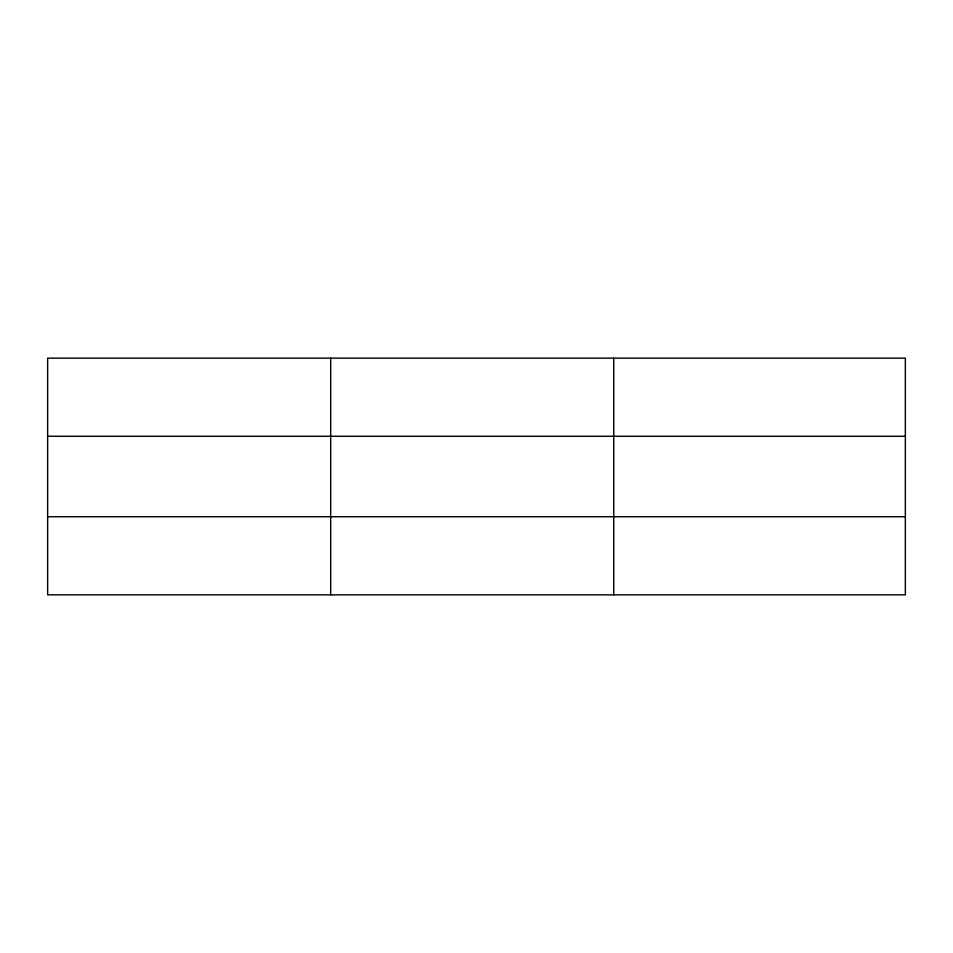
<?xml version="1.0" encoding="UTF-8"?>
<svg xmlns="http://www.w3.org/2000/svg" width="953" height="953" viewBox="0 0 953 953"><rect width="100%" height="100%" fill="white"/><g stroke="black" fill="none" stroke-linecap="round" stroke-linejoin="round"><path stroke-width="1.43" d="M330.691 358.149L330.691 594.851M613.732 358.149L613.732 594.851M905.35 436.26L905.35 358.149L47.65 358.149L47.65 594.851L905.35 594.851L905.35 436.26L47.65 436.26M47.65 516.74L905.35 516.74"/></g></svg>
